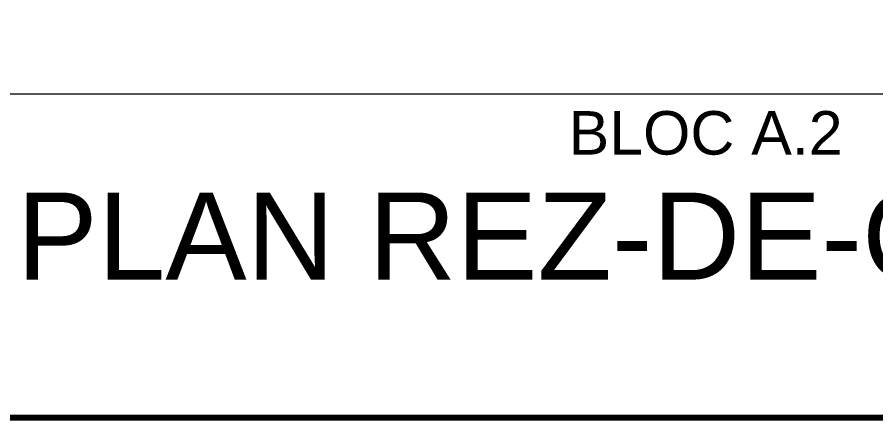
# Model space of a CAD drawing. Header units: millimetres. Extents: x 906 to 2589, y -1235 to -637.
# Drawn here: x 2504.63 to 2512.02, y -1234.31 to -1230.85 of the extents above; entities that cross this region are included whole.
import ezdxf

# ---------------------------------------------------------------- set-up
doc = ezdxf.new("R2010")
doc.units = ezdxf.units.MM
for name, color, linetype, lineweight in [('MEUBLE', 35, 'Continuous', 15), ('mur 0.8', 7, 'Continuous', 80), ('REVERS D EAU', 7, 'Continuous', 13), ('TEXTE', 7, 'Continuous', 20)]:
    doc.layers.add(name, color=color, linetype=linetype, lineweight=lineweight)
doc.styles.add('ARIAL', font='arial.ttf')

# ---------------------------------------------------------------- blocks, each defined once
blk = doc.blocks.new('A$C4AA77CC6')
at = {"linetype": 'ByBlock'}
for p, q in [((1.1226, 2.0646), (0, 0.5318)), ((1.0926, 2.0237), (1.8187, 1.4919)), ((1.8487, 1.5329), (1.1226, 2.0646)), ((1.8487, 1.5329), (0.7261, 0)), ((0.5703, 1.3105), (0.9596, 1.0253)), ((0.6745, 0.636), (0.5703, 1.3105)), ((0.3964, 0.9656), (0.1713, 0.6582)), ((0.6526, 0.778), (0.3964, 0.9656)), ((0.9596, 1.0253), (0.6745, 0.636)), ((0.1713, 0.6582), (0.6426, 0.313)), ((1.0112, 0.3894), (0.6745, 0.636)), ((0, 0.5318), (0.7261, 0)), ((0.7561, 0.041), (0.03, 0.5727)), ((0.6426, 0.313), (0.8077, 0.5384))]:
    blk.add_line(p, q, dxfattribs=at)

msp = doc.modelspace()

# ---------------------------------------------------------------- linework, layer by layer
at = {"layer": 'mur 0.8'}
msp.add_lwpolyline([(2496.9119, -1200.9216), (2540.9119, -1200.9216), (2540.9119, -1234.3067), (2496.9119, -1234.3067)], close=True, dxfattribs=at)
at = {"layer": 'REVERS D EAU'}
msp.add_lwpolyline([(2500.1958, -1231.414), (2500.1958, -1231.514), (2512.8965, -1231.514), (2512.8965, -1231.014), (2516.0508, -1231.014), (2516.0508, -1231.514), (2525.7231, -1231.514)], dxfattribs=at)

# ---------------------------------------------------------------- block references
at = {"layer": 'MEUBLE', "xscale": -1, "rotation": 53.78263175516337}
msp.add_blockref('A$C4AA77CC6', (2507.8047, -1229.4948), dxfattribs=at)

# ---------------------------------------------------------------- texts
at = {"layer": 'TEXTE', "style": 'ARIAL'}
for s, height, p in [('BLOC A.2', 0.375, (2509.3769, -1232.0389)), ('PLAN REZ-DE-CHAUSSEE', 0.75, (2504.6254, -1233.1153, 1.06))]:
    msp.add_text(s, height=height, dxfattribs=at).set_placement(p)

doc.saveas('drawing.dxf')
